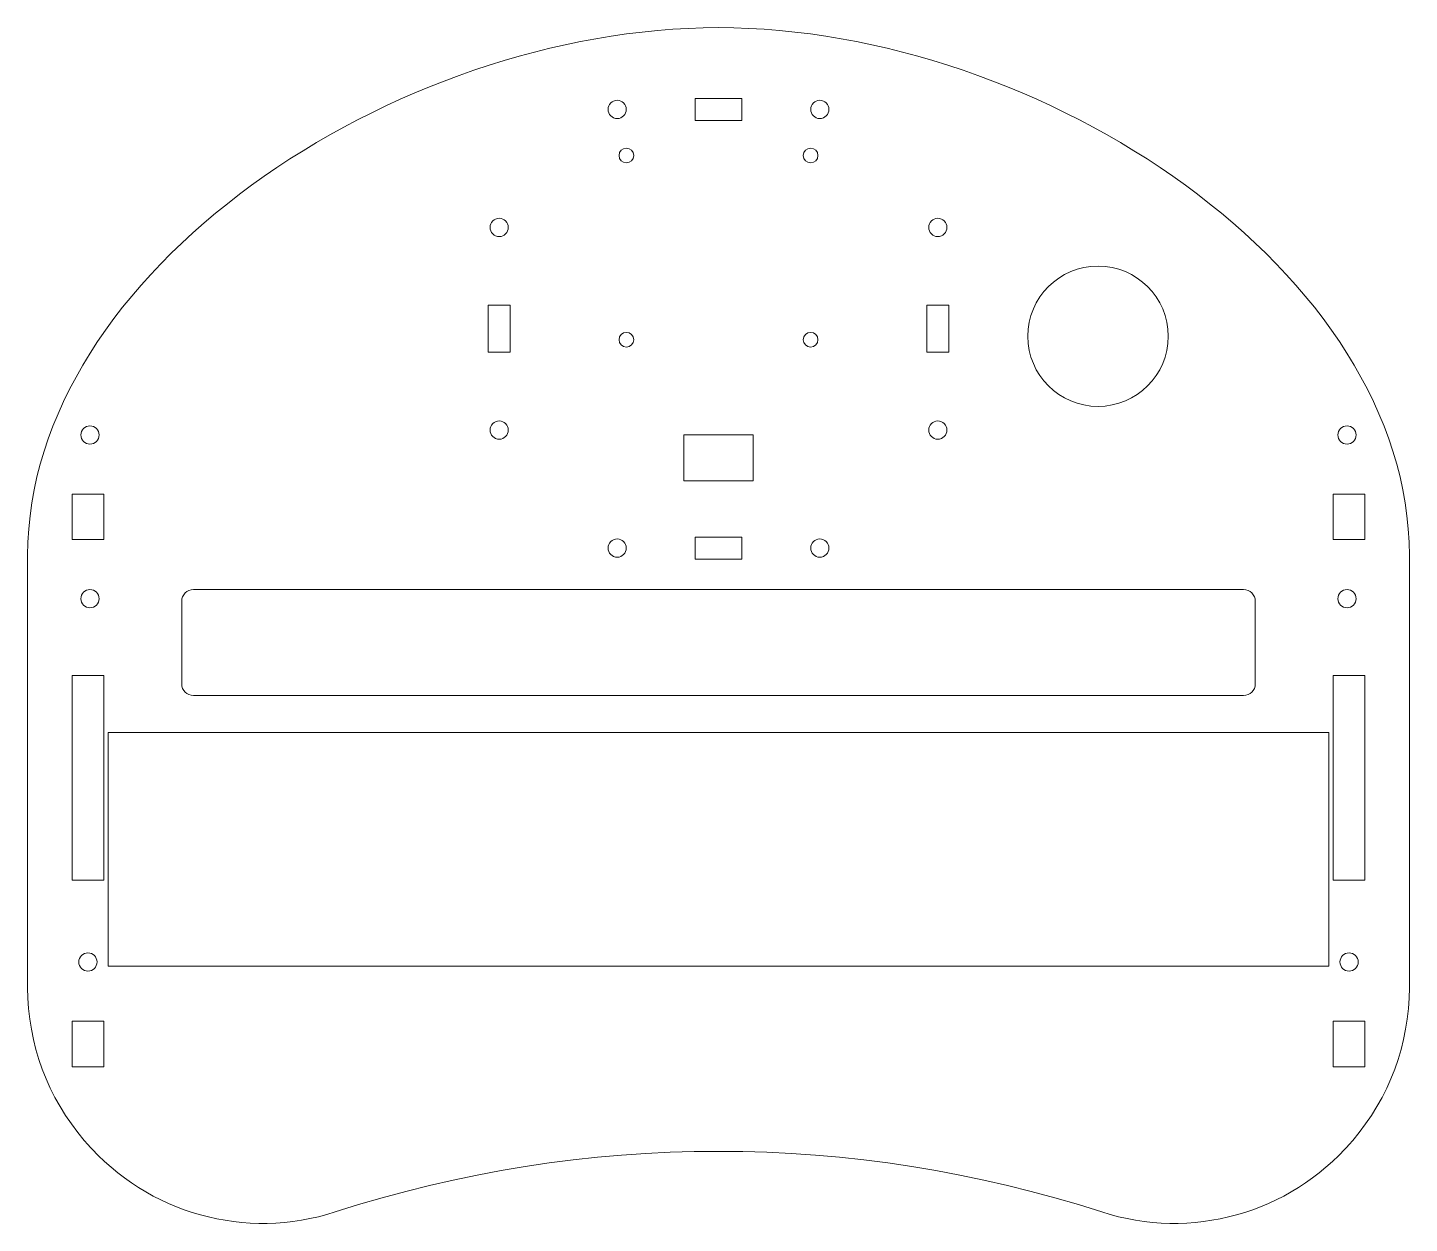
# Model space of a CAD drawing. Header units: millimetres. Extents: x -150 to 150, y -137 to 123.
import ezdxf

# ---------------------------------------------------------------- set-up
doc = ezdxf.new("R2010")
doc.units = ezdxf.units.MM

msp = doc.modelspace()

# ---------------------------------------------------------------- linework, layer by layer
at = {"color": 7, "linetype": 'Continuous', "lineweight": 15}
for p, q in [((-5.1, 107.62), (-5.1, 102.86)), ((5.1, 107.62), (-5.1, 107.62)), ((5.1, 102.86), (5.1, 107.62)), ((-5.1, 102.86), (5.1, 102.86)), ((-50, 62.72), (-50, 52.52)), ((-45.24, 62.72), (-50, 62.72)), ((-45.24, 52.52), (-45.24, 62.72)), ((45.24, 62.72), (45.24, 52.52)), ((50, 62.72), (45.24, 62.72)), ((50, 52.52), (50, 62.72)), ((-50, 52.52), (-45.24, 52.52)), ((45.24, 52.52), (50, 52.52)), ((-7.5, 34.62), (-7.5, 24.62)), ((7.5, 34.62), (-7.5, 34.62)), ((7.5, 24.62), (7.5, 34.62)), ((-7.5, 24.62), (7.5, 24.62)), ((-140.34, 21.74), (-140.34, 11.84)), ((-133.48, 21.74), (-140.34, 21.74)), ((-133.48, 21.74), (-133.48, 11.84)), ((133.48, 21.74), (133.48, 11.84)), ((133.48, 21.74), (140.34, 21.74)), ((140.34, 21.74), (140.34, 11.84)), ((-5.1, 12.38), (-5.1, 7.62)), ((5.1, 12.38), (-5.1, 12.38)), ((5.1, 7.62), (5.1, 12.38)), ((-133.48, 11.84), (-140.34, 11.84)), ((133.48, 11.84), (140.34, 11.84)), ((-150, 8.41), (-150, -85.45)), ((-5.1, 7.62), (5.1, 7.62)), ((150, 8.41), (150, -85.45)), ((-114, 1), (114, 1)), ((-116.54, -1.54), (-116.54, -19.46)), ((116.54, -1.54), (116.54, -19.46)), ((-133.48, -17.63), (-140.34, -17.63)), ((-140.34, -17.63), (-140.34, -62.08)), ((-133.48, -17.63), (-133.48, -62.08)), ((133.48, -17.63), (140.34, -17.63)), ((133.48, -17.63), (133.48, -62.08)), ((140.34, -17.63), (140.34, -62.08)), ((-114, -22), (114, -22)), ((-132.5, -80.8), (-132.5, -30)), ((-132.5, -30), (132.5, -30)), ((132.5, -80.8), (132.5, -30)), ((-133.48, -62.08), (-140.34, -62.08)), ((133.48, -62.08), (140.34, -62.08)), ((132.5, -80.8), (-132.5, -80.8)), ((-133.48, -92.68), (-140.34, -92.68)), ((-140.34, -92.68), (-140.34, -102.59)), ((-133.48, -92.68), (-133.48, -102.59)), ((133.48, -92.68), (140.34, -92.68)), ((133.48, -92.68), (133.48, -102.59)), ((140.34, -92.68), (140.34, -102.59)), ((-133.48, -102.59), (-140.34, -102.59)), ((133.48, -102.59), (140.34, -102.59))]:
    msp.add_line(p, q, dxfattribs=at)
for centre, radius in [((-22, 105.24), 1.98), ((22, 105.24), 1.98), ((-20, 95.24), 1.59), ((20, 95.24), 1.59), ((-47.62, 79.62), 1.98), ((47.62, 79.62), 1.98), ((82.4, 56), 15.24), ((-20, 55.24), 1.59), ((20, 55.24), 1.59), ((-136.47, 34.57), 1.98), ((-47.62, 35.62), 1.98), ((47.62, 35.62), 1.98), ((136.47, 34.57), 1.98), ((-22, 10), 1.98), ((22, 10), 1.98), ((-136.47, -0.99), 1.98), ((136.47, -0.99), 1.98), ((-136.91, -79.86), 1.98), ((136.91, -79.86), 1.98)]:
    msp.add_circle(centre, radius, dxfattribs=at)
for centre, radius, start, end in [((-114, -1.54), 2.54, 90, 180), ((114, -1.54), 2.54, 0, 90), ((-114, -19.46), 2.54, 180, 270), ((114, -19.46), 2.54, 270, 0), ((-99.2, -85.45), 50.8, 180, 220.7401), ((99.2, -85.45), 50.8, 319.2599, 0), ((0, 0), 181.73, 220.7401, 220.9492), ((-98.89, -85.81), 50.8, 220.9492, 287.9666), ((98.89, -85.81), 50.8, 252.0334, 319.0508), ((0, 0), 181.73, 319.0508, 319.2599), ((0, -390.76), 269.78, 72.0334, 107.9666)]:
    msp.add_arc(centre, radius, start, end, dxfattribs=at)
for points in [[(-150, 8.41), (-150, 69.99), (-70.29, 123), (0, 123)], [(150, 8.41), (150, 69.99), (70.29, 123), (0, 123)]]:
    msp.add_open_spline(points, degree=3, dxfattribs=at)

doc.saveas('drawing.dxf')
